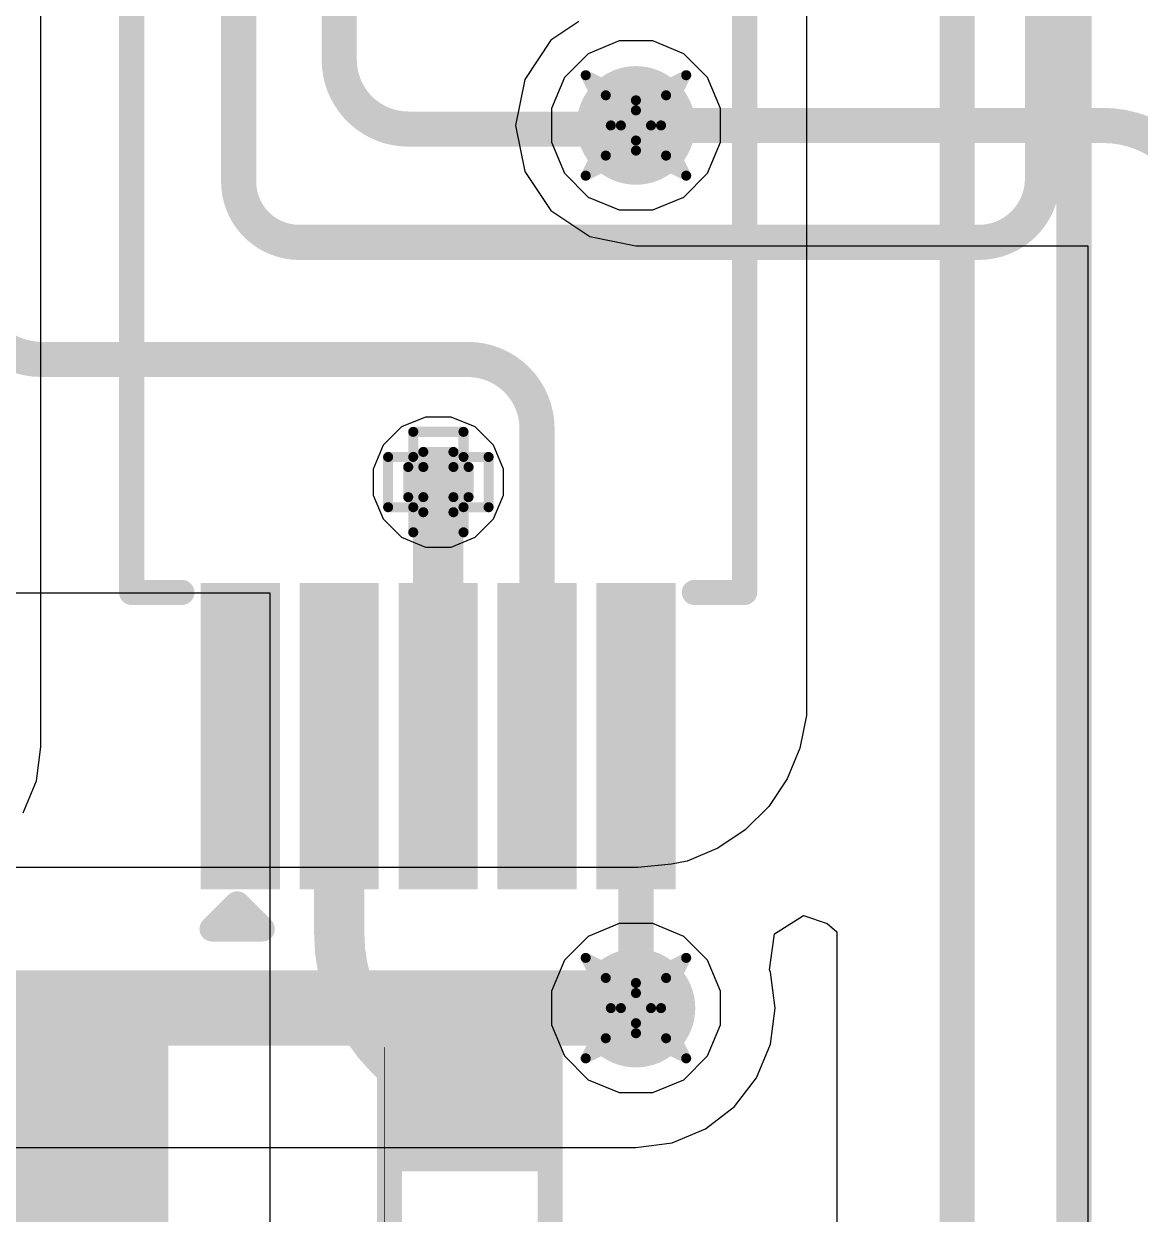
# Model space of a CAD drawing. Header units: inches. Extents: x -2 to 5376, y -4 to 5426.
# Drawn here: x 109.84 to 115.48, y 51.33 to 57.35 of the extents above; entities that cross this region are included whole.
import ezdxf

# ---------------------------------------------------------------- set-up
doc = ezdxf.new("R2010")
doc.units = ezdxf.units.IN
for name, color, linetype in [('Bottom Layer', 5, 'Continuous'), ('Drill Drawing', 1, 'Continuous'), ('Layer 1', 16, 'Continuous'), ('Layer 2', 76, 'Continuous'), ('Top Layer', 1, 'Continuous'), ('Top Overlay', 2, 'Continuous'), ('Top Paste', 8, 'Continuous'), ('Top Solder', 216, 'Continuous'), ('Via Holes', 16, 'Continuous')]:
    doc.layers.add(name, color=color, linetype=linetype)

# ---------------------------------------------------------------- blocks, each defined once
blk = doc.blocks.new('VSSOP_10_134')
at = {"layer": 'Top Layer'}
for points in [[(-2.9250005, 1.15000024), (-1.47500086, 1.15000024), (-1.47500086, 0.8500008399999999), (-2.9250005, 0.8500008399999999)], [(-2.9250005, 0.65000124), (-1.47500086, 0.65000124), (-1.47500086, 0.35000184), (-2.9250005, 0.35000184)], [(-2.9250005, 0.1499997), (-1.47500086, 0.1499997), (-1.47500086, -0.1499997), (-2.9250005, -0.1499997)], [(-2.9250005, -0.3499993), (-1.47500086, -0.3499993), (-1.47500086, -0.6499986999999999), (-2.9250005, -0.6499986999999999)], [(-2.9250005, -0.8500008399999999), (-1.47500086, -0.8500008399999999), (-1.47500086, -1.15000024), (-2.9250005, -1.15000024)]]:
    blk.add_hatch(color=1, dxfattribs=at).paths.add_polyline_path(points)
at = {"layer": 'Top Paste'}
for points in [[(-2.9250005, 1.15000024), (-1.47500086, 1.15000024), (-1.47500086, 0.8500008399999999), (-2.9250005, 0.8500008399999999)], [(-2.9250005, 0.65000124), (-1.47500086, 0.65000124), (-1.47500086, 0.35000184), (-2.9250005, 0.35000184)], [(-2.9250005, 0.1499997), (-1.47500086, 0.1499997), (-1.47500086, -0.1499997), (-2.9250005, -0.1499997)], [(-2.9250005, -0.3499993), (-1.47500086, -0.3499993), (-1.47500086, -0.6499986999999999), (-2.9250005, -0.6499986999999999)], [(-2.9250005, -0.8500008399999999), (-1.47500086, -0.8500008399999999), (-1.47500086, -1.15000024), (-2.9250005, -1.15000024)]]:
    blk.add_hatch(color=8, dxfattribs=at).paths.add_polyline_path(points)
at = {"layer": 'Top Solder'}
for points in [[(-2.9750004, 1.20000014), (-1.42500096, 1.20000014), (-1.42500096, 0.8000009399999999), (-2.9750004, 0.8000009399999999)], [(-2.9750004, 0.7000011399999999), (-1.42500096, 0.7000011399999999), (-1.42500096, 0.30000194), (-2.9750004, 0.30000194)], [(-2.9750004, 0.1999996), (-1.42500096, 0.1999996), (-1.42500096, -0.1999996), (-2.9750004, -0.1999996)], [(-2.9750004, -0.2999994), (-1.42500096, -0.2999994), (-1.42500096, -0.6999985999999999), (-2.9750004, -0.6999985999999999)], [(-2.9750004, -0.8000009399999999), (-1.42500096, -0.8000009399999999), (-1.42500096, -1.20000014), (-2.9750004, -1.20000014)]]:
    blk.add_hatch(color=216, dxfattribs=at).paths.add_polyline_path(points)
at = {"layer": 'Top Overlay'}
for points in [[(-1.4732, 1.5494, 0.127, 0.127, 0), (-1.4732, 1.2954, 0.127, 0.127, 0)], [(-1.4732, 1.5494, 0.127, 0.127, 0), (1.4732, 1.5494, 0.127, 0.127, 0)], [(-3.175, 1.143, 0.127, 0.127, 0), (-3.175, 0.889, 0.127, 0.127, 0)], [(-3.175, 1.143, 0.127, 0.127, 0), (-3.048, 1.016, 0.127, 0.127, 0)], [(-3.048, 1.016, 0.127, 0.127, 0), (-3.175, 0.889, 0.127, 0.127, 0)], [(-1.4732, -1.2954, 0.127, 0.127, 0), (-1.4732, -1.5494, 0.127, 0.127, 0)], [(-1.4732, -1.5494, 0.127, 0.127, 0), (1.4732, -1.5494, 0.127, 0.127, 0)]]:
    blk.add_lwpolyline(points, format="xyseb", dxfattribs=at)
for points in [[(-1.50495, 1.5494, 0.0635, 0.0635, 1), (-1.44145, 1.5494, 0.0635, 0.0635, 1)], [(-1.50495, 1.5494, 0.0635, 0.0635, 1), (-1.44145, 1.5494, 0.0635, 0.0635, 1)], [(-1.50495, 1.2954, 0.0635, 0.0635, 1), (-1.44145, 1.2954, 0.0635, 0.0635, 1)], [(-3.20675, 1.143, 0.0635, 0.0635, 1), (-3.14325, 1.143, 0.0635, 0.0635, 1)], [(-3.20675, 1.143, 0.0635, 0.0635, 1), (-3.14325, 1.143, 0.0635, 0.0635, 1)], [(-3.07975, 1.016, 0.0635, 0.0635, 1), (-3.01625, 1.016, 0.0635, 0.0635, 1)], [(-3.07975, 1.016, 0.0635, 0.0635, 1), (-3.01625, 1.016, 0.0635, 0.0635, 1)], [(-3.20675, 0.889, 0.0635, 0.0635, 1), (-3.14325, 0.889, 0.0635, 0.0635, 1)], [(-3.20675, 0.889, 0.0635, 0.0635, 1), (-3.14325, 0.889, 0.0635, 0.0635, 1)], [(-1.50495, -1.2954, 0.0635, 0.0635, 1), (-1.44145, -1.2954, 0.0635, 0.0635, 1)], [(-1.50495, -1.5494, 0.0635, 0.0635, 1), (-1.44145, -1.5494, 0.0635, 0.0635, 1)], [(-1.50495, -1.5494, 0.0635, 0.0635, 1), (-1.44145, -1.5494, 0.0635, 0.0635, 1)]]:
    blk.add_lwpolyline(points, format="xyseb", close=True, dxfattribs=at)
blk = doc.blocks.new('R___0402_158')
at = {"layer": 'Top Layer'}
for points in [[(-0.6985, -0.3175), (-0.6985, 0.3174999999999999), (-0.2413000000000001, 0.3175), (-0.2412999999999999, -0.3174999999999999)], [(0.2413000000000001, -0.3175), (0.2412999999999999, 0.3174999999999999), (0.6985, 0.3175), (0.6985, -0.3174999999999999)]]:
    blk.add_hatch(color=1, dxfattribs=at).paths.add_polyline_path(points)
at = {"layer": 'Top Paste'}
for points in [[(-0.6985, -0.3175), (-0.6985, 0.3174999999999999), (-0.2413000000000001, 0.3175), (-0.2412999999999999, -0.3174999999999999)], [(0.2413000000000001, -0.3175), (0.2412999999999999, 0.3174999999999999), (0.6985, 0.3175), (0.6985, -0.3174999999999999)]]:
    blk.add_hatch(color=8, dxfattribs=at).paths.add_polyline_path(points)
at = {"layer": 'Top Solder'}
for points in [[(-0.75350116, -0.3725011600000001), (-0.75350116, 0.3725011599999999), (-0.18629884, 0.3725011600000001), (-0.1862988399999999, -0.3725011599999999)], [(0.18629884, -0.3725011600000001), (0.1862988399999999, 0.3725011599999999), (0.75350116, 0.3725011600000001), (0.75350116, -0.3725011599999999)]]:
    blk.add_hatch(color=216, dxfattribs=at).paths.add_polyline_path(points)
at = {"layer": 'Top Overlay'}
for points in [[(-0.7874, -0.4064, 0.127, 0.127, 0), (-0.7874, 0.4064, 0.127, 0.127, 0)], [(0.7874, 0.4064, 0.127, 0.127, 0), (-0.7874, 0.4064, 0.127, 0.127, 0)], [(0.7874, -0.4064, 0.127, 0.127, 0), (0.7874, 0.4064, 0.127, 0.127, 0)], [(0.7874, -0.4064, 0.127, 0.127, 0), (-0.7874, -0.4064, 0.127, 0.127, 0)], [(0.8128, -0.4318, 0.0032258, 0.0032258, 0), (-0.8128, -0.4318, 0.0032258, 0.0032258, 0)]]:
    blk.add_lwpolyline(points, format="xyseb", dxfattribs=at)
for points in [[(-0.8191499999999999, 0.4064, 0.0635, 0.0635, 1), (-0.7556499999999999, 0.4064, 0.0635, 0.0635, 1)], [(-0.8191499999999999, 0.4064, 0.0635, 0.0635, 1), (-0.7556499999999999, 0.4064, 0.0635, 0.0635, 1)], [(0.7556499999999999, 0.4064, 0.0635, 0.0635, 1), (0.8191499999999999, 0.4064, 0.0635, 0.0635, 1)], [(0.7556499999999999, 0.4064, 0.0635, 0.0635, 1), (0.8191499999999999, 0.4064, 0.0635, 0.0635, 1)], [(-0.8191499999999999, -0.4064, 0.0635, 0.0635, 1), (-0.7556499999999999, -0.4064, 0.0635, 0.0635, 1)], [(-0.8191499999999999, -0.4064, 0.0635, 0.0635, 1), (-0.7556499999999999, -0.4064, 0.0635, 0.0635, 1)], [(0.7556499999999999, -0.4064, 0.0635, 0.0635, 1), (0.8191499999999999, -0.4064, 0.0635, 0.0635, 1)], [(0.7556499999999999, -0.4064, 0.0635, 0.0635, 1), (0.8191499999999999, -0.4064, 0.0635, 0.0635, 1)], [(-0.81360518, -0.4318, 0.0016129, 0.0016129, 1), (-0.8119948199999999, -0.4318, 0.0016129, 0.0016129, 1)], [(0.8119948199999999, -0.4318, 0.0016129, 0.0016129, 1), (0.81360518, -0.4318, 0.0016129, 0.0016129, 1)]]:
    blk.add_lwpolyline(points, format="xyseb", close=True, dxfattribs=at)
blk = doc.blocks.new('I___0805_256')
at = {"layer": 'Top Layer'}
for points in [[(-1.59999807, 0.65999995), (-0.39999793, 0.65999995), (-0.39999793, -0.65999995), (-1.59999807, -0.65999995)], [(0.4000004699999999, 0.65999995), (1.60000061, 0.65999995), (1.60000061, -0.65999995), (0.4000004699999999, -0.65999995)]]:
    blk.add_hatch(color=1, dxfattribs=at).paths.add_polyline_path(points)
at = {"layer": 'Top Paste'}
for points in [[(-1.59999807, 0.65999995), (-0.39999793, 0.65999995), (-0.39999793, -0.65999995), (-1.59999807, -0.65999995)], [(0.4000004699999999, 0.65999995), (1.60000061, 0.65999995), (1.60000061, -0.65999995), (0.4000004699999999, -0.65999995)]]:
    blk.add_hatch(color=8, dxfattribs=at).paths.add_polyline_path(points)
at = {"layer": 'Top Solder'}
for points in [[(-1.70159807, 0.7615999499999999), (-0.29839793, 0.7615999499999999), (-0.29839793, -0.7615999499999999), (-1.70159807, -0.7615999499999999)], [(0.29840047, 0.7615999499999999), (1.70160061, 0.7615999499999999), (1.70160061, -0.7615999499999999), (0.29840047, -0.7615999499999999)]]:
    blk.add_hatch(color=216, dxfattribs=at).paths.add_polyline_path(points)
at = {"layer": 'Top Overlay'}
for points in [[(0.254, 0.6858, 0.127, 0.127, 0), (-0.254, 0.6858, 0.127, 0.127, 0)], [(0.254, -0.6858, 0.127, 0.127, 0), (-0.254, -0.6858, 0.127, 0.127, 0)]]:
    blk.add_lwpolyline(points, format="xyseb", dxfattribs=at)
for points in [[(-0.2857499999999999, 0.6858, 0.0635, 0.0635, 1), (-0.22225, 0.6858, 0.0635, 0.0635, 1)], [(0.22225, 0.6858, 0.0635, 0.0635, 1), (0.2857499999999999, 0.6858, 0.0635, 0.0635, 1)], [(-0.2857499999999999, -0.6858, 0.0635, 0.0635, 1), (-0.22225, -0.6858, 0.0635, 0.0635, 1)], [(0.22225, -0.6858, 0.0635, 0.0635, 1), (0.2857499999999999, -0.6858, 0.0635, 0.0635, 1)]]:
    blk.add_lwpolyline(points, format="xyseb", close=True, dxfattribs=at)

msp = doc.modelspace()

# ---------------------------------------------------------------- hatches: boundary and pattern name
at = {"layer": 'Bottom Layer'}
h = msp.add_hatch(color=5, dxfattribs=at)
edge = h.paths.add_edge_path()
edge.add_arc((112.9304193, 56.83828866), 0.2999994, 0, 360)
h = msp.add_hatch(color=5, dxfattribs=at)
edge = h.paths.add_edge_path()
edge.add_arc((111.93165828, 55.03482515999999), 0.1499997, 0, 360)
h = msp.add_hatch(color=5, dxfattribs=at)
edge = h.paths.add_edge_path()
edge.add_arc((112.9304193, 52.37479999999999), 0.2999994, 0, 360)
at = {"layer": 'Layer 1'}
h = msp.add_hatch(color=16, dxfattribs=at)
edge = h.paths.add_edge_path()
edge.add_arc((112.9304193, 56.83828866), 0.2999994, 0, 360)
h = msp.add_hatch(color=16, dxfattribs=at)
edge = h.paths.add_edge_path()
edge.add_arc((111.93165828, 55.03482515999999), 0.1499997, 0, 360)
h = msp.add_hatch(color=16, dxfattribs=at)
edge = h.paths.add_edge_path()
edge.add_arc((112.9304193, 52.37479999999999), 0.2999994, 0, 360)
at = {"layer": 'Layer 2'}
h = msp.add_hatch(color=76, dxfattribs=at)
edge = h.paths.add_edge_path()
edge.add_arc((112.9304193, 56.83828866), 0.2999994, 0, 360)
h = msp.add_hatch(color=76, dxfattribs=at)
edge = h.paths.add_edge_path()
edge.add_arc((111.93165828, 55.03482515999999), 0.1499997, 0, 360)
h = msp.add_hatch(color=76, dxfattribs=at)
edge = h.paths.add_edge_path()
edge.add_arc((112.9304193, 52.37479999999999), 0.2999994, 0, 360)
at = {"layer": 'Top Layer'}
h = msp.add_hatch(color=1, dxfattribs=at)
edge = h.paths.add_edge_path()
edge.add_arc((112.9304193, 56.83828866), 0.2999994, 0, 360)
h = msp.add_hatch(color=1, dxfattribs=at)
edge = h.paths.add_edge_path()
edge.add_arc((111.93165828, 55.03482515999999), 0.1499997, 0, 360)
h = msp.add_hatch(color=1, dxfattribs=at)
edge = h.paths.add_edge_path()
edge.add_arc((112.9304193, 52.37479999999999), 0.2999994, 0, 360)
at = {"layer": 'Via Holes'}
h = msp.add_hatch(color=7, dxfattribs=at)
edge = h.paths.add_edge_path()
edge.add_arc((112.9304193, 56.83828866), 0.1499997, 0, 360)
h = msp.add_hatch(color=7, dxfattribs=at)
edge = h.paths.add_edge_path()
edge.add_arc((111.93165828, 55.03482515999999), 0.07499858, 0, 360)
h = msp.add_hatch(color=7, dxfattribs=at)
edge = h.paths.add_edge_path()
edge.add_arc((112.9304193, 52.37479999999999), 0.1499997, 0, 360)

# ---------------------------------------------------------------- linework, layer by layer
at = {"layer": 'Bottom Layer'}
for p, q in [((113.79199746, 61.1680006), (113.79199492, 53.93785758)), ((112.84548424, 57.26528806), (112.68854526, 57.2002793)), ((113.01535436, 57.26528806), (112.84548424, 57.26528806)), ((113.17229334, 57.2002793), (113.01535436, 57.26528806)), ((112.68854526, 57.2002793), (112.56842866, 57.0801627)), ((113.29240994, 57.0801627), (113.17229334, 57.2002793)), ((112.56842866, 57.0801627), (112.5034199, 56.92322372)), ((113.3574187, 56.92322372), (113.29240994, 57.0801627)), ((112.5034199, 56.92322372), (112.5034199, 56.7533536)), ((113.3574187, 56.7533536), (113.3574187, 56.92322372)), ((112.5034199, 56.7533536), (112.56842866, 56.59641462)), ((113.29240994, 56.59641462), (113.3574187, 56.7533536)), ((112.56842866, 56.59641462), (112.68854526, 56.47629802)), ((113.17229334, 56.47629802), (113.29240994, 56.59641462)), ((112.68854526, 56.47629802), (112.84548424, 56.41128926)), ((113.01535436, 56.41128926), (113.17229334, 56.47629802)), ((112.84548424, 56.41128926), (113.01535436, 56.41128926)), ((111.86621518, 55.36382373999999), (111.74529594, 55.31373747999999)), ((111.99710138, 55.36382373999999), (111.86621518, 55.36382373999999)), ((112.11802062, 55.31373747999999), (111.99710138, 55.36382373999999)), ((111.74529594, 55.31373747999999), (111.65274596, 55.22118749999999)), ((112.2105706, 55.22118749999999), (112.11802062, 55.31373747999999)), ((111.65274596, 55.22118749999999), (111.6026597, 55.10026825999999)), ((112.26065686, 55.10026825999999), (112.2105706, 55.22118749999999)), ((111.6026597, 55.10026825999999), (111.6026597, 54.96938205999999)), ((112.26065686, 54.96938205999999), (112.26065686, 55.10026825999999)), ((111.6026597, 54.96938205999999), (111.65274596, 54.84846281999999)), ((112.2105706, 54.84846281999999), (112.26065686, 54.96938205999999)), ((111.65274596, 54.84846281999999), (111.74529594, 54.75591283999999)), ((112.11802062, 54.75591283999999), (112.2105706, 54.84846281999999)), ((111.74529594, 54.75591283999999), (111.86621518, 54.70582658)), ((111.99710138, 54.70582658), (112.11802062, 54.75591283999999)), ((111.86621518, 54.70582658), (111.99710138, 54.70582658)), ((113.79199492, 53.93785758), (113.792, 53.85394613999999)), ((113.792, 53.85394613999999), (113.75926448, 53.68934652)), ((113.75926448, 53.68934652), (113.69504312, 53.5342973)), ((113.69504312, 53.5342973), (113.60180734, 53.39475478)), ((113.60180734, 53.39475478), (113.483136, 53.27608851999999)), ((113.483136, 53.27608851999999), (113.34359602, 53.18285274)), ((113.34359602, 53.18285274), (113.18854426, 53.11863138)), ((113.11070088, 53.10315008), (112.9400332, 53.08590602)), ((113.18854426, 53.11863138), (113.11070088, 53.10315008)), ((110.09276686, 53.0858984), (106.12120254, 53.08589077999999)), ((112.94003066, 53.08590347999999), (110.09276686, 53.0858984)), ((112.9400332, 53.08590602), (112.94003066, 53.08590347999999)), ((113.63099956, 52.74961256), (113.7772553, 52.84326236)), ((113.7772553, 52.84326236), (113.89673182, 52.80270872)), ((113.89673182, 52.80270872), (113.94529916, 52.76008751999999)), ((113.60628028, 52.56839626), (113.63099956, 52.74961256)), ((113.94529916, 52.76008751999999), (113.94529916, 38.41312612)), ((113.61094118, 52.55714405999999), (113.60628028, 52.56839626)), ((113.63494672, 52.37479999999999), (113.61094118, 52.55714405999999)), ((113.61094118, 52.19245593999999), (113.63494672, 52.37479999999999)), ((113.54055778, 52.02253756), (113.61094118, 52.19245593999999)), ((113.42859458, 51.87662472), (113.54055778, 52.02253756)), ((113.28268428, 51.76466152), (113.42859458, 51.87662472)), ((113.11276336, 51.69427811999999), (113.28268428, 51.76466152)), ((106.1212, 51.67027258), (112.9304193, 51.67027258)), ((112.9304193, 51.67027258), (113.11276336, 51.69427811999999))]:
    msp.add_line(p, q, dxfattribs=at)
for points in [[(114.55389332, 38.41312612, 0.1778, 0.1778, 0), (114.55389332, 62.22989332, 0.1778, 0.1778, 0)], [(115.14479892, 36.46776044, 0.1778, 0.1778, 0), (115.14479892, 61.95302823999999, 0.1778, 0.1778, 0)], [(106.1212, 52.37479999999999, 0.3809999999999999, 0.3809999999999999, 0), (112.9304193, 52.37479999999999, 0.3809999999999999, 0.3809999999999999, 0)]]:
    msp.add_lwpolyline(points, format="xyseb", dxfattribs=at)
msp.add_lwpolyline([(112.8351693, 52.37479999999999, 0.1905, 0.1905, 1), (113.0256693, 52.37479999999999, 0.1905, 0.1905, 1)], format="xyseb", close=True, dxfattribs=at)
at = {"layer": 'Drill Drawing'}
for points in [[(112.6764193, 57.09228866, 0.0508, 0.0508, 0), (112.9304193, 56.96528866000001, 0.0508, 0.0508, 0)], [(112.6764193, 57.09228866, 0.0508, 0.0508, 0), (112.8034193, 56.83828866, 0.0508, 0.0508, 0)], [(112.9304193, 56.96528866000001, 0.0508, 0.0508, 0), (113.1844193, 57.09228866, 0.0508, 0.0508, 0)], [(113.0574193, 56.83828866, 0.0508, 0.0508, 0), (113.1844193, 57.09228866, 0.0508, 0.0508, 0)], [(112.7780193, 56.99068866, 0.0508, 0.0508, 0), (112.9304193, 56.91448866, 0.0508, 0.0508, 0)], [(112.7780193, 56.99068866, 0.0508, 0.0508, 0), (112.8542193, 56.83828866, 0.0508, 0.0508, 0)], [(112.9304193, 56.91448866, 0.0508, 0.0508, 0), (113.0828193, 56.99068866, 0.0508, 0.0508, 0)], [(113.0066193, 56.83828866, 0.0508, 0.0508, 0), (113.0828193, 56.99068866, 0.0508, 0.0508, 0)], [(112.6764193, 56.58428866, 0.0508, 0.0508, 0), (112.8034193, 56.83828866, 0.0508, 0.0508, 0)], [(112.7780193, 56.68588866, 0.0508, 0.0508, 0), (112.8542193, 56.83828866, 0.0508, 0.0508, 0)], [(113.0066193, 56.83828866, 0.0508, 0.0508, 0), (113.0828193, 56.68588866, 0.0508, 0.0508, 0)], [(113.0574193, 56.83828866, 0.0508, 0.0508, 0), (113.1844193, 56.58428866, 0.0508, 0.0508, 0)], [(112.7780193, 56.68588866, 0.0508, 0.0508, 0), (112.9304193, 56.76208866, 0.0508, 0.0508, 0)], [(112.9304193, 56.76208866, 0.0508, 0.0508, 0), (113.0828193, 56.68588866, 0.0508, 0.0508, 0)], [(112.6764193, 56.58428866, 0.0508, 0.0508, 0), (112.9304193, 56.71128865999999, 0.0508, 0.0508, 0)], [(112.9304193, 56.71128865999999, 0.0508, 0.0508, 0), (113.1844193, 56.58428866, 0.0508, 0.0508, 0)], [(111.80465828, 55.16182516, 0.0508, 0.0508, 0), (111.80465828, 55.28882515999999, 0.0508, 0.0508, 0)], [(111.80465828, 55.28882515999999, 0.0508, 0.0508, 0), (112.05865828, 55.28882515999999, 0.0508, 0.0508, 0)], [(112.05865828, 55.16182516, 0.0508, 0.0508, 0), (112.05865828, 55.28882515999999, 0.0508, 0.0508, 0)], [(111.85545828, 55.11102516, 0.0508, 0.0508, 0), (111.85545828, 55.18722516, 0.0508, 0.0508, 0)], [(111.85545828, 55.18722516, 0.0508, 0.0508, 0), (112.00785828, 55.18722516, 0.0508, 0.0508, 0)], [(112.00785828, 55.11102516, 0.0508, 0.0508, 0), (112.00785828, 55.18722516, 0.0508, 0.0508, 0)], [(111.67765828, 54.90782515999999, 0.0508, 0.0508, 0), (111.67765828, 55.16182516, 0.0508, 0.0508, 0)], [(111.67765828, 55.16182516, 0.0508, 0.0508, 0), (111.80465828, 55.16182516, 0.0508, 0.0508, 0)], [(112.05865828, 55.16182516, 0.0508, 0.0508, 0), (112.18565828, 55.16182516, 0.0508, 0.0508, 0)], [(112.18565828, 54.90782515999999, 0.0508, 0.0508, 0), (112.18565828, 55.16182516, 0.0508, 0.0508, 0)], [(111.77925828, 54.95862516, 0.0508, 0.0508, 0), (111.77925828, 55.11102516, 0.0508, 0.0508, 0)], [(111.77925828, 55.11102516, 0.0508, 0.0508, 0), (111.85545828, 55.11102516, 0.0508, 0.0508, 0)], [(112.00785828, 55.11102516, 0.0508, 0.0508, 0), (112.08405828, 55.11102516, 0.0508, 0.0508, 0)], [(112.08405828, 54.95862516, 0.0508, 0.0508, 0), (112.08405828, 55.11102516, 0.0508, 0.0508, 0)], [(111.77925828, 54.95862516, 0.0508, 0.0508, 0), (111.85545828, 54.95862516, 0.0508, 0.0508, 0)], [(111.85545828, 54.88242516, 0.0508, 0.0508, 0), (111.85545828, 54.95862516, 0.0508, 0.0508, 0)], [(112.00785828, 54.95862516, 0.0508, 0.0508, 0), (112.08405828, 54.95862516, 0.0508, 0.0508, 0)], [(112.00785828, 54.88242516, 0.0508, 0.0508, 0), (112.00785828, 54.95862516, 0.0508, 0.0508, 0)], [(111.67765828, 54.90782515999999, 0.0508, 0.0508, 0), (111.80465828, 54.90782515999999, 0.0508, 0.0508, 0)], [(111.80465828, 54.78082516, 0.0508, 0.0508, 0), (111.80465828, 54.90782515999999, 0.0508, 0.0508, 0)], [(111.85545828, 54.88242516, 0.0508, 0.0508, 0), (112.00785828, 54.88242516, 0.0508, 0.0508, 0)], [(112.05865828, 54.90782515999999, 0.0508, 0.0508, 0), (112.18565828, 54.90782515999999, 0.0508, 0.0508, 0)], [(112.05865828, 54.78082516, 0.0508, 0.0508, 0), (112.05865828, 54.90782515999999, 0.0508, 0.0508, 0)], [(111.80465828, 54.78082516, 0.0508, 0.0508, 0), (112.05865828, 54.78082516, 0.0508, 0.0508, 0)], [(112.6764193, 52.6288, 0.0508, 0.0508, 0), (112.9304193, 52.5018, 0.0508, 0.0508, 0)], [(112.6764193, 52.6288, 0.0508, 0.0508, 0), (112.8034193, 52.37479999999999, 0.0508, 0.0508, 0)], [(112.9304193, 52.5018, 0.0508, 0.0508, 0), (113.1844193, 52.6288, 0.0508, 0.0508, 0)], [(113.0574193, 52.37479999999999, 0.0508, 0.0508, 0), (113.1844193, 52.6288, 0.0508, 0.0508, 0)], [(112.7780193, 52.5272, 0.0508, 0.0508, 0), (112.9304193, 52.45099999999999, 0.0508, 0.0508, 0)], [(112.7780193, 52.5272, 0.0508, 0.0508, 0), (112.8542193, 52.37479999999999, 0.0508, 0.0508, 0)], [(112.9304193, 52.45099999999999, 0.0508, 0.0508, 0), (113.0828193, 52.5272, 0.0508, 0.0508, 0)], [(113.0066193, 52.37479999999999, 0.0508, 0.0508, 0), (113.0828193, 52.5272, 0.0508, 0.0508, 0)], [(112.6764193, 52.1208, 0.0508, 0.0508, 0), (112.8034193, 52.37479999999999, 0.0508, 0.0508, 0)], [(112.7780193, 52.2224, 0.0508, 0.0508, 0), (112.8542193, 52.37479999999999, 0.0508, 0.0508, 0)], [(113.0066193, 52.37479999999999, 0.0508, 0.0508, 0), (113.0828193, 52.2224, 0.0508, 0.0508, 0)], [(113.0574193, 52.37479999999999, 0.0508, 0.0508, 0), (113.1844193, 52.1208, 0.0508, 0.0508, 0)], [(112.7780193, 52.2224, 0.0508, 0.0508, 0), (112.9304193, 52.2986, 0.0508, 0.0508, 0)], [(112.9304193, 52.2986, 0.0508, 0.0508, 0), (113.0828193, 52.2224, 0.0508, 0.0508, 0)], [(112.6764193, 52.1208, 0.0508, 0.0508, 0), (112.9304193, 52.2478, 0.0508, 0.0508, 0)], [(112.9304193, 52.2478, 0.0508, 0.0508, 0), (113.1844193, 52.1208, 0.0508, 0.0508, 0)]]:
    msp.add_lwpolyline(points, format="xyseb", dxfattribs=at)
for points in [[(112.6637193, 57.09228866, 0.0254, 0.0254, 1), (112.6891193, 57.09228866, 0.0254, 0.0254, 1)], [(112.6637193, 57.09228866, 0.0254, 0.0254, 1), (112.6891193, 57.09228866, 0.0254, 0.0254, 1)], [(113.1717193, 57.09228866, 0.0254, 0.0254, 1), (113.1971193, 57.09228866, 0.0254, 0.0254, 1)], [(113.1717193, 57.09228866, 0.0254, 0.0254, 1), (113.1971193, 57.09228866, 0.0254, 0.0254, 1)], [(112.7653193, 56.99068866, 0.0254, 0.0254, 1), (112.7907193, 56.99068866, 0.0254, 0.0254, 1)], [(112.7653193, 56.99068866, 0.0254, 0.0254, 1), (112.7907193, 56.99068866, 0.0254, 0.0254, 1)], [(113.0701193, 56.99068866, 0.0254, 0.0254, 1), (113.0955193, 56.99068866, 0.0254, 0.0254, 1)], [(113.0701193, 56.99068866, 0.0254, 0.0254, 1), (113.0955193, 56.99068866, 0.0254, 0.0254, 1)], [(112.9177193, 56.96528866000001, 0.0254, 0.0254, 1), (112.9431193, 56.96528866000001, 0.0254, 0.0254, 1)], [(112.9177193, 56.96528866000001, 0.0254, 0.0254, 1), (112.9431193, 56.96528866000001, 0.0254, 0.0254, 1)], [(112.9177193, 56.91448866, 0.0254, 0.0254, 1), (112.9431193, 56.91448866, 0.0254, 0.0254, 1)], [(112.9177193, 56.91448866, 0.0254, 0.0254, 1), (112.9431193, 56.91448866, 0.0254, 0.0254, 1)], [(112.7907193, 56.83828866, 0.0254, 0.0254, 1), (112.8161193, 56.83828866, 0.0254, 0.0254, 1)], [(112.7907193, 56.83828866, 0.0254, 0.0254, 1), (112.8161193, 56.83828866, 0.0254, 0.0254, 1)], [(112.8415193, 56.83828866, 0.0254, 0.0254, 1), (112.8669193, 56.83828866, 0.0254, 0.0254, 1)], [(112.8415193, 56.83828866, 0.0254, 0.0254, 1), (112.8669193, 56.83828866, 0.0254, 0.0254, 1)], [(112.9939193, 56.83828866, 0.0254, 0.0254, 1), (113.0193193, 56.83828866, 0.0254, 0.0254, 1)], [(112.9939193, 56.83828866, 0.0254, 0.0254, 1), (113.0193193, 56.83828866, 0.0254, 0.0254, 1)], [(113.0447193, 56.83828866, 0.0254, 0.0254, 1), (113.0701193, 56.83828866, 0.0254, 0.0254, 1)], [(113.0447193, 56.83828866, 0.0254, 0.0254, 1), (113.0701193, 56.83828866, 0.0254, 0.0254, 1)], [(112.9177193, 56.76208866, 0.0254, 0.0254, 1), (112.9431193, 56.76208866, 0.0254, 0.0254, 1)], [(112.9177193, 56.76208866, 0.0254, 0.0254, 1), (112.9431193, 56.76208866, 0.0254, 0.0254, 1)], [(112.7653193, 56.68588866, 0.0254, 0.0254, 1), (112.7907193, 56.68588866, 0.0254, 0.0254, 1)], [(112.7653193, 56.68588866, 0.0254, 0.0254, 1), (112.7907193, 56.68588866, 0.0254, 0.0254, 1)], [(112.9177193, 56.71128865999999, 0.0254, 0.0254, 1), (112.9431193, 56.71128865999999, 0.0254, 0.0254, 1)], [(112.9177193, 56.71128865999999, 0.0254, 0.0254, 1), (112.9431193, 56.71128865999999, 0.0254, 0.0254, 1)], [(113.0701193, 56.68588866, 0.0254, 0.0254, 1), (113.0955193, 56.68588866, 0.0254, 0.0254, 1)], [(113.0701193, 56.68588866, 0.0254, 0.0254, 1), (113.0955193, 56.68588866, 0.0254, 0.0254, 1)], [(112.6637193, 56.58428866, 0.0254, 0.0254, 1), (112.6891193, 56.58428866, 0.0254, 0.0254, 1)], [(112.6637193, 56.58428866, 0.0254, 0.0254, 1), (112.6891193, 56.58428866, 0.0254, 0.0254, 1)], [(113.1717193, 56.58428866, 0.0254, 0.0254, 1), (113.1971193, 56.58428866, 0.0254, 0.0254, 1)], [(113.1717193, 56.58428866, 0.0254, 0.0254, 1), (113.1971193, 56.58428866, 0.0254, 0.0254, 1)], [(111.79195828, 55.28882515999999, 0.0254, 0.0254, 1), (111.81735828, 55.28882515999999, 0.0254, 0.0254, 1)], [(111.79195828, 55.28882515999999, 0.0254, 0.0254, 1), (111.81735828, 55.28882515999999, 0.0254, 0.0254, 1)], [(112.04595828, 55.28882515999999, 0.0254, 0.0254, 1), (112.07135828, 55.28882515999999, 0.0254, 0.0254, 1)], [(112.04595828, 55.28882515999999, 0.0254, 0.0254, 1), (112.07135828, 55.28882515999999, 0.0254, 0.0254, 1)], [(111.84275828, 55.18722516, 0.0254, 0.0254, 1), (111.86815828, 55.18722516, 0.0254, 0.0254, 1)], [(111.84275828, 55.18722516, 0.0254, 0.0254, 1), (111.86815828, 55.18722516, 0.0254, 0.0254, 1)], [(111.99515828, 55.18722516, 0.0254, 0.0254, 1), (112.02055828, 55.18722516, 0.0254, 0.0254, 1)], [(111.99515828, 55.18722516, 0.0254, 0.0254, 1), (112.02055828, 55.18722516, 0.0254, 0.0254, 1)], [(111.66495828, 55.16182516, 0.0254, 0.0254, 1), (111.69035828, 55.16182516, 0.0254, 0.0254, 1)], [(111.66495828, 55.16182516, 0.0254, 0.0254, 1), (111.69035828, 55.16182516, 0.0254, 0.0254, 1)], [(111.79195828, 55.16182516, 0.0254, 0.0254, 1), (111.81735828, 55.16182516, 0.0254, 0.0254, 1)], [(111.79195828, 55.16182516, 0.0254, 0.0254, 1), (111.81735828, 55.16182516, 0.0254, 0.0254, 1)], [(112.04595828, 55.16182516, 0.0254, 0.0254, 1), (112.07135828, 55.16182516, 0.0254, 0.0254, 1)], [(112.04595828, 55.16182516, 0.0254, 0.0254, 1), (112.07135828, 55.16182516, 0.0254, 0.0254, 1)], [(112.17295828, 55.16182516, 0.0254, 0.0254, 1), (112.19835828, 55.16182516, 0.0254, 0.0254, 1)], [(112.17295828, 55.16182516, 0.0254, 0.0254, 1), (112.19835828, 55.16182516, 0.0254, 0.0254, 1)], [(111.76655828, 55.11102516, 0.0254, 0.0254, 1), (111.79195828, 55.11102516, 0.0254, 0.0254, 1)], [(111.76655828, 55.11102516, 0.0254, 0.0254, 1), (111.79195828, 55.11102516, 0.0254, 0.0254, 1)], [(111.84275828, 55.11102516, 0.0254, 0.0254, 1), (111.86815828, 55.11102516, 0.0254, 0.0254, 1)], [(111.84275828, 55.11102516, 0.0254, 0.0254, 1), (111.86815828, 55.11102516, 0.0254, 0.0254, 1)], [(111.99515828, 55.11102516, 0.0254, 0.0254, 1), (112.02055828, 55.11102516, 0.0254, 0.0254, 1)], [(111.99515828, 55.11102516, 0.0254, 0.0254, 1), (112.02055828, 55.11102516, 0.0254, 0.0254, 1)], [(112.07135828, 55.11102516, 0.0254, 0.0254, 1), (112.09675828, 55.11102516, 0.0254, 0.0254, 1)], [(112.07135828, 55.11102516, 0.0254, 0.0254, 1), (112.09675828, 55.11102516, 0.0254, 0.0254, 1)], [(111.76655828, 54.95862516, 0.0254, 0.0254, 1), (111.79195828, 54.95862516, 0.0254, 0.0254, 1)], [(111.76655828, 54.95862516, 0.0254, 0.0254, 1), (111.79195828, 54.95862516, 0.0254, 0.0254, 1)], [(111.84275828, 54.95862516, 0.0254, 0.0254, 1), (111.86815828, 54.95862516, 0.0254, 0.0254, 1)], [(111.84275828, 54.95862516, 0.0254, 0.0254, 1), (111.86815828, 54.95862516, 0.0254, 0.0254, 1)], [(111.99515828, 54.95862516, 0.0254, 0.0254, 1), (112.02055828, 54.95862516, 0.0254, 0.0254, 1)], [(111.99515828, 54.95862516, 0.0254, 0.0254, 1), (112.02055828, 54.95862516, 0.0254, 0.0254, 1)], [(112.07135828, 54.95862516, 0.0254, 0.0254, 1), (112.09675828, 54.95862516, 0.0254, 0.0254, 1)], [(112.07135828, 54.95862516, 0.0254, 0.0254, 1), (112.09675828, 54.95862516, 0.0254, 0.0254, 1)], [(111.66495828, 54.90782515999999, 0.0254, 0.0254, 1), (111.69035828, 54.90782515999999, 0.0254, 0.0254, 1)], [(111.66495828, 54.90782515999999, 0.0254, 0.0254, 1), (111.69035828, 54.90782515999999, 0.0254, 0.0254, 1)], [(111.79195828, 54.90782515999999, 0.0254, 0.0254, 1), (111.81735828, 54.90782515999999, 0.0254, 0.0254, 1)], [(111.79195828, 54.90782515999999, 0.0254, 0.0254, 1), (111.81735828, 54.90782515999999, 0.0254, 0.0254, 1)], [(111.84275828, 54.88242516, 0.0254, 0.0254, 1), (111.86815828, 54.88242516, 0.0254, 0.0254, 1)], [(111.84275828, 54.88242516, 0.0254, 0.0254, 1), (111.86815828, 54.88242516, 0.0254, 0.0254, 1)], [(111.99515828, 54.88242516, 0.0254, 0.0254, 1), (112.02055828, 54.88242516, 0.0254, 0.0254, 1)], [(111.99515828, 54.88242516, 0.0254, 0.0254, 1), (112.02055828, 54.88242516, 0.0254, 0.0254, 1)], [(112.04595828, 54.90782515999999, 0.0254, 0.0254, 1), (112.07135828, 54.90782515999999, 0.0254, 0.0254, 1)], [(112.04595828, 54.90782515999999, 0.0254, 0.0254, 1), (112.07135828, 54.90782515999999, 0.0254, 0.0254, 1)], [(112.17295828, 54.90782515999999, 0.0254, 0.0254, 1), (112.19835828, 54.90782515999999, 0.0254, 0.0254, 1)], [(112.17295828, 54.90782515999999, 0.0254, 0.0254, 1), (112.19835828, 54.90782515999999, 0.0254, 0.0254, 1)], [(111.79195828, 54.78082516, 0.0254, 0.0254, 1), (111.81735828, 54.78082516, 0.0254, 0.0254, 1)], [(111.79195828, 54.78082516, 0.0254, 0.0254, 1), (111.81735828, 54.78082516, 0.0254, 0.0254, 1)], [(112.04595828, 54.78082516, 0.0254, 0.0254, 1), (112.07135828, 54.78082516, 0.0254, 0.0254, 1)], [(112.04595828, 54.78082516, 0.0254, 0.0254, 1), (112.07135828, 54.78082516, 0.0254, 0.0254, 1)], [(112.6637193, 52.6288, 0.0254, 0.0254, 1), (112.6891193, 52.6288, 0.0254, 0.0254, 1)], [(112.6637193, 52.6288, 0.0254, 0.0254, 1), (112.6891193, 52.6288, 0.0254, 0.0254, 1)], [(113.1717193, 52.6288, 0.0254, 0.0254, 1), (113.1971193, 52.6288, 0.0254, 0.0254, 1)], [(113.1717193, 52.6288, 0.0254, 0.0254, 1), (113.1971193, 52.6288, 0.0254, 0.0254, 1)], [(112.7653193, 52.5272, 0.0254, 0.0254, 1), (112.7907193, 52.5272, 0.0254, 0.0254, 1)], [(112.7653193, 52.5272, 0.0254, 0.0254, 1), (112.7907193, 52.5272, 0.0254, 0.0254, 1)], [(113.0701193, 52.5272, 0.0254, 0.0254, 1), (113.0955193, 52.5272, 0.0254, 0.0254, 1)], [(113.0701193, 52.5272, 0.0254, 0.0254, 1), (113.0955193, 52.5272, 0.0254, 0.0254, 1)], [(112.9177193, 52.5018, 0.0254, 0.0254, 1), (112.9431193, 52.5018, 0.0254, 0.0254, 1)], [(112.9177193, 52.5018, 0.0254, 0.0254, 1), (112.9431193, 52.5018, 0.0254, 0.0254, 1)], [(112.9177193, 52.45099999999999, 0.0254, 0.0254, 1), (112.9431193, 52.45099999999999, 0.0254, 0.0254, 1)], [(112.9177193, 52.45099999999999, 0.0254, 0.0254, 1), (112.9431193, 52.45099999999999, 0.0254, 0.0254, 1)], [(112.7907193, 52.37479999999999, 0.0254, 0.0254, 1), (112.8161193, 52.37479999999999, 0.0254, 0.0254, 1)], [(112.7907193, 52.37479999999999, 0.0254, 0.0254, 1), (112.8161193, 52.37479999999999, 0.0254, 0.0254, 1)], [(112.8415193, 52.37479999999999, 0.0254, 0.0254, 1), (112.8669193, 52.37479999999999, 0.0254, 0.0254, 1)], [(112.8415193, 52.37479999999999, 0.0254, 0.0254, 1), (112.8669193, 52.37479999999999, 0.0254, 0.0254, 1)], [(112.9939193, 52.37479999999999, 0.0254, 0.0254, 1), (113.0193193, 52.37479999999999, 0.0254, 0.0254, 1)], [(112.9939193, 52.37479999999999, 0.0254, 0.0254, 1), (113.0193193, 52.37479999999999, 0.0254, 0.0254, 1)], [(113.0447193, 52.37479999999999, 0.0254, 0.0254, 1), (113.0701193, 52.37479999999999, 0.0254, 0.0254, 1)], [(113.0447193, 52.37479999999999, 0.0254, 0.0254, 1), (113.0701193, 52.37479999999999, 0.0254, 0.0254, 1)], [(112.9177193, 52.2986, 0.0254, 0.0254, 1), (112.9431193, 52.2986, 0.0254, 0.0254, 1)], [(112.9177193, 52.2986, 0.0254, 0.0254, 1), (112.9431193, 52.2986, 0.0254, 0.0254, 1)], [(112.9177193, 52.2478, 0.0254, 0.0254, 1), (112.9431193, 52.2478, 0.0254, 0.0254, 1)], [(112.9177193, 52.2478, 0.0254, 0.0254, 1), (112.9431193, 52.2478, 0.0254, 0.0254, 1)], [(112.7653193, 52.2224, 0.0254, 0.0254, 1), (112.7907193, 52.2224, 0.0254, 0.0254, 1)], [(112.7653193, 52.2224, 0.0254, 0.0254, 1), (112.7907193, 52.2224, 0.0254, 0.0254, 1)], [(113.0701193, 52.2224, 0.0254, 0.0254, 1), (113.0955193, 52.2224, 0.0254, 0.0254, 1)], [(113.0701193, 52.2224, 0.0254, 0.0254, 1), (113.0955193, 52.2224, 0.0254, 0.0254, 1)], [(112.6637193, 52.1208, 0.0254, 0.0254, 1), (112.6891193, 52.1208, 0.0254, 0.0254, 1)], [(112.6637193, 52.1208, 0.0254, 0.0254, 1), (112.6891193, 52.1208, 0.0254, 0.0254, 1)], [(113.1717193, 52.1208, 0.0254, 0.0254, 1), (113.1971193, 52.1208, 0.0254, 0.0254, 1)], [(113.1717193, 52.1208, 0.0254, 0.0254, 1), (113.1971193, 52.1208, 0.0254, 0.0254, 1)]]:
    msp.add_lwpolyline(points, format="xyseb", close=True, dxfattribs=at)
at = {"layer": 'Layer 1'}
for p, q in [((112.84548424, 57.26528806), (112.68854526, 57.2002793)), ((113.01535436, 57.26528806), (112.84548424, 57.26528806)), ((113.17229334, 57.2002793), (113.01535436, 57.26528806)), ((112.68854526, 57.2002793), (112.56842866, 57.0801627)), ((113.29240994, 57.0801627), (113.17229334, 57.2002793)), ((112.56842866, 57.0801627), (112.5034199, 56.92322372)), ((113.3574187, 56.92322372), (113.29240994, 57.0801627)), ((112.5034199, 56.92322372), (112.5034199, 56.7533536)), ((113.3574187, 56.7533536), (113.3574187, 56.92322372)), ((112.5034199, 56.7533536), (112.56842866, 56.59641462)), ((113.29240994, 56.59641462), (113.3574187, 56.7533536)), ((112.56842866, 56.59641462), (112.68854526, 56.47629802)), ((113.17229334, 56.47629802), (113.29240994, 56.59641462)), ((112.68854526, 56.47629802), (112.84548424, 56.41128926)), ((113.01535436, 56.41128926), (113.17229334, 56.47629802)), ((112.84548424, 56.41128926), (113.01535436, 56.41128926)), ((112.84548424, 52.80179939999999), (112.68854526, 52.73679064)), ((113.01535436, 52.80179939999999), (112.84548424, 52.80179939999999)), ((113.17229334, 52.73679064), (113.01535436, 52.80179939999999)), ((112.68854526, 52.73679064), (112.56842866, 52.61667404)), ((113.29240994, 52.61667404), (113.17229334, 52.73679064)), ((112.56842866, 52.61667404), (112.5034199, 52.45973505999999)), ((113.3574187, 52.45973505999999), (113.29240994, 52.61667404)), ((112.5034199, 52.45973505999999), (112.5034199, 52.28986493999999)), ((113.3574187, 52.28986493999999), (113.3574187, 52.45973505999999)), ((112.5034199, 52.28986493999999), (112.56842866, 52.13292595999999)), ((113.29240994, 52.13292595999999), (113.3574187, 52.28986493999999)), ((112.56842866, 52.13292595999999), (112.68854526, 52.01280936)), ((113.17229334, 52.01280936), (113.29240994, 52.13292595999999)), ((112.68854526, 52.01280936), (112.84548424, 51.9478006)), ((113.01535436, 51.9478006), (113.17229334, 52.01280936)), ((112.84548424, 51.9478006), (113.01535436, 51.9478006))]:
    msp.add_line(p, q, dxfattribs=at)
at = {"layer": 'Layer 2'}
for p, q in [((109.92226428, 53.69598608), (109.92226428, 57.50401249999999)), ((112.6421293, 57.36354541999999), (112.50007726, 57.2686307)), ((112.50007726, 57.2686307), (112.3681522, 57.07118634)), ((112.3681522, 57.07118634), (112.32182514, 56.83828866)), ((112.32182514, 56.83828866), (112.3681522, 56.60539097999999)), ((112.3681522, 56.60539097999999), (112.50007726, 56.40794662)), ((112.50007726, 56.40794662), (112.69752162, 56.27602156)), ((112.69752162, 56.27602156), (112.9304193, 56.22969449999999)), ((112.9304193, 56.22969449999999), (115.21540584, 56.22969449999999)), ((115.21540584, 56.22969449999999), (115.21540584, 49.69181324)), ((111.86621518, 55.36382373999999), (111.74529594, 55.31373747999999)), ((111.99710138, 55.36382373999999), (111.86621518, 55.36382373999999)), ((112.11802062, 55.31373747999999), (111.99710138, 55.36382373999999)), ((111.74529594, 55.31373747999999), (111.65274596, 55.22118749999999)), ((112.2105706, 55.22118749999999), (112.11802062, 55.31373747999999)), ((111.65274596, 55.22118749999999), (111.6026597, 55.10026825999999)), ((112.26065686, 55.10026825999999), (112.2105706, 55.22118749999999)), ((111.6026597, 55.10026825999999), (111.6026597, 54.96938205999999)), ((112.26065686, 54.96938205999999), (112.26065686, 55.10026825999999)), ((111.6026597, 54.96938205999999), (111.65274596, 54.84846281999999)), ((112.2105706, 54.84846281999999), (112.26065686, 54.96938205999999)), ((111.65274596, 54.84846281999999), (111.74529594, 54.75591283999999)), ((112.11802062, 54.75591283999999), (112.2105706, 54.84846281999999)), ((111.74529594, 54.75591283999999), (111.86621518, 54.70582658)), ((111.99710138, 54.70582658), (112.11802062, 54.75591283999999)), ((111.86621518, 54.70582658), (111.99710138, 54.70582658)), ((109.89956684, 53.52358612), (109.92226428, 53.69598608)), ((109.83302392, 53.3629362), (109.89956684, 53.52358612)), ((112.84548424, 52.80179939999999), (112.68854526, 52.73679064)), ((113.01535436, 52.80179939999999), (112.84548424, 52.80179939999999)), ((113.17229334, 52.73679064), (113.01535436, 52.80179939999999)), ((112.68854526, 52.73679064), (112.56842866, 52.61667404)), ((113.29240994, 52.61667404), (113.17229334, 52.73679064)), ((112.56842866, 52.61667404), (112.5034199, 52.45973505999999)), ((113.3574187, 52.45973505999999), (113.29240994, 52.61667404)), ((112.5034199, 52.45973505999999), (112.5034199, 52.28986493999999)), ((113.3574187, 52.28986493999999), (113.3574187, 52.45973505999999)), ((112.5034199, 52.28986493999999), (112.56842866, 52.13292595999999)), ((113.29240994, 52.13292595999999), (113.3574187, 52.28986493999999)), ((112.56842866, 52.13292595999999), (112.68854526, 52.01280936)), ((113.17229334, 52.01280936), (113.29240994, 52.13292595999999)), ((112.68854526, 52.01280936), (112.84548424, 51.9478006)), ((113.01535436, 51.9478006), (113.17229334, 52.01280936)), ((112.84548424, 51.9478006), (113.01535436, 51.9478006))]:
    msp.add_line(p, q, dxfattribs=at)
for points in [[(112.9304193, 56.83828866, 0.1778, 0.1778, 0), (115.29215702, 56.83828866, 0.1778, 0.1778, 0)], [(115.29215702, 56.83828866, 0.1778, 0.1778, -0.4142135623730951), (115.824, 56.30644568, 0.1778, 0.1778, 0)]]:
    msp.add_lwpolyline(points, format="xyseb", dxfattribs=at)
for points in [[(112.8859693, 56.83828866, 0.08889999999999999, 0.08889999999999999, 1), (112.9748693, 56.83828866, 0.08889999999999999, 0.08889999999999999, 1)], [(115.24770702, 56.83828866, 0.08889999999999999, 0.08889999999999999, 1), (115.33660702, 56.83828866, 0.08889999999999999, 0.08889999999999999, 1)], [(115.24770702, 56.83828866, 0.08889999999999999, 0.08889999999999999, 1), (115.33660702, 56.83828866, 0.08889999999999999, 0.08889999999999999, 1)]]:
    msp.add_lwpolyline(points, format="xyseb", close=True, dxfattribs=at)
at = {"layer": 'Top Layer'}
for p, q in [((107.72282494, 54.47493803999999), (111.08041792, 54.47493803999999)), ((111.08041792, 54.47493803999999), (111.08041284, 51.159029))]:
    msp.add_line(p, q, dxfattribs=at)
for points in [[(114.9858, 56.56887848, 0.1778, 0.1778, 0), (114.9858, 62.2554, 0.1778, 0.1778, 0)], [(110.9218, 56.5542684, 0.1778, 0.1778, 0), (110.9218, 58.14993958, 0.1778, 0.1778, 0)], [(111.43041976, 57.1697993, 0.1778, 0.1778, 0), (111.43041976, 58.14993958, 0.1778, 0.1778, 0)], [(111.78041906, 56.8198, 0.1778, 0.1778, -0.4142135623730951), (111.43041976, 57.1697993, 0.1778, 0.1778, 0)], [(111.78041906, 56.8198, 0.1778, 0.1778, 0), (112.91193064, 56.8198, 0.1778, 0.1778, 0)], [(112.9304193, 56.83828866, 0.1778, 0.1778, -0.4142135623730951), (112.91193064, 56.8198, 0.1778, 0.1778, 0)], [(114.9858, 56.56887848, 0.1778, 0.1778, -0.4142135623730951), (114.66371276, 56.24679124, 0.1778, 0.1778, 0)], [(111.22927716, 56.24679124, 0.1778, 0.1778, -0.4142135623730951), (110.9218, 56.5542684, 0.1778, 0.1778, 0)], [(111.22927716, 56.24679124, 0.1778, 0.1778, 0), (114.66371276, 56.24679124, 0.1778, 0.1778, 0)], [(109.92766178, 55.65493822, 0.1778, 0.1778, -0.4142135623730951), (109.5502, 56.0324, 0.1778, 0.1778, 0)], [(109.92766178, 55.65493822, 0.1778, 0.1778, 0), (112.08041846, 55.65493822, 0.1778, 0.1778, 0)], [(112.08041846, 55.65493822, 0.1778, 0.1778, -0.4142135623730951), (112.43041776, 55.30493892, 0.1778, 0.1778, 0)], [(112.43041776, 53.74993822, 0.1778, 0.1778, 0), (112.43041776, 55.30493892, 0.1778, 0.1778, 0)], [(111.93041876, 53.74993822, 0.254, 0.254, 0), (111.93041876, 55.03482515999999, 0.254, 0.254, 0)], [(111.93041876, 55.03482515999999, 0.254, 0.254, 0), (111.93165828, 55.03482515999999, 0.254, 0.254, 0)], [(111.43041722, 52.75169028, 0.254, 0.254, 0), (111.43041722, 53.74993822, 0.254, 0.254, 0)], [(112.9304193, 52.4022193, 0.1778, 0.1778, 0), (112.9304193, 53.74993822, 0.1778, 0.1778, 0)], [(111.68384826, 52.1390499, 0.254, 0.254, -0.1986707524221874), (111.43041722, 52.75169028, 0.254, 0.254, 0)], [(112.9304193, 52.4022193, 0.1778, 0.1778, -0.4142135623730951), (112.903, 52.37479999999999, 0.1778, 0.1778, 0)], [(111.68441722, 52.13848093999999, 0.254, 0.254, -0.0002324297811791237), (111.68384826, 52.1390499, 0.254, 0.254, 0)], [(111.68441722, 52.13848093999999, 0.254, 0.254, 0), (111.88785598, 51.93504218, 0.254, 0.254, 0)], [(111.88785598, 51.93504218, 0.254, 0.254, 0), (111.98921722, 51.93504218, 0.254, 0.254, 0)], [(111.98921722, 51.93504218, 0.254, 0.254, 0), (112.09081722, 51.83344218, 0.254, 0.254, 0)]]:
    msp.add_lwpolyline(points, format="xyseb", dxfattribs=at)
for points in [[(111.38596976, 57.1697993, 0.08889999999999999, 0.08889999999999999, 1), (111.47486976, 57.1697993, 0.08889999999999999, 0.08889999999999999, 1)], [(111.38596976, 57.1697993, 0.08889999999999999, 0.08889999999999999, 1), (111.47486976, 57.1697993, 0.08889999999999999, 0.08889999999999999, 1)], [(111.73596906, 56.8198, 0.08889999999999999, 0.08889999999999999, 1), (111.82486906, 56.8198, 0.08889999999999999, 0.08889999999999999, 1)], [(111.73596906, 56.8198, 0.08889999999999999, 0.08889999999999999, 1), (111.82486906, 56.8198, 0.08889999999999999, 0.08889999999999999, 1)], [(112.86748064, 56.8198, 0.08889999999999999, 0.08889999999999999, 1), (112.95638064, 56.8198, 0.08889999999999999, 0.08889999999999999, 1)], [(112.86748064, 56.8198, 0.08889999999999999, 0.08889999999999999, 1), (112.95638064, 56.8198, 0.08889999999999999, 0.08889999999999999, 1)], [(112.8859693, 56.83828866, 0.08889999999999999, 0.08889999999999999, 1), (112.9748693, 56.83828866, 0.08889999999999999, 0.08889999999999999, 1)], [(114.94135, 56.56887848, 0.08889999999999999, 0.08889999999999999, 1), (115.03025, 56.56887848, 0.08889999999999999, 0.08889999999999999, 1)], [(114.94135, 56.56887848, 0.08889999999999999, 0.08889999999999999, 1), (115.03025, 56.56887848, 0.08889999999999999, 0.08889999999999999, 1)], [(110.87735, 56.5542684, 0.08889999999999999, 0.08889999999999999, 1), (110.96625, 56.5542684, 0.08889999999999999, 0.08889999999999999, 1)], [(110.87735, 56.5542684, 0.08889999999999999, 0.08889999999999999, 1), (110.96625, 56.5542684, 0.08889999999999999, 0.08889999999999999, 1)], [(111.18482716, 56.24679124, 0.08889999999999999, 0.08889999999999999, 1), (111.27372716, 56.24679124, 0.08889999999999999, 0.08889999999999999, 1)], [(111.18482716, 56.24679124, 0.08889999999999999, 0.08889999999999999, 1), (111.27372716, 56.24679124, 0.08889999999999999, 0.08889999999999999, 1)], [(114.61926276, 56.24679124, 0.08889999999999999, 0.08889999999999999, 1), (114.70816276, 56.24679124, 0.08889999999999999, 0.08889999999999999, 1)], [(114.61926276, 56.24679124, 0.08889999999999999, 0.08889999999999999, 1), (114.70816276, 56.24679124, 0.08889999999999999, 0.08889999999999999, 1)], [(109.88321178, 55.65493822, 0.08889999999999999, 0.08889999999999999, 1), (109.97211178, 55.65493822, 0.08889999999999999, 0.08889999999999999, 1)], [(109.88321178, 55.65493822, 0.08889999999999999, 0.08889999999999999, 1), (109.97211178, 55.65493822, 0.08889999999999999, 0.08889999999999999, 1)], [(112.03596846, 55.65493822, 0.08889999999999999, 0.08889999999999999, 1), (112.12486846, 55.65493822, 0.08889999999999999, 0.08889999999999999, 1)], [(112.03596846, 55.65493822, 0.08889999999999999, 0.08889999999999999, 1), (112.12486846, 55.65493822, 0.08889999999999999, 0.08889999999999999, 1)], [(112.38596776, 55.30493892, 0.08889999999999999, 0.08889999999999999, 1), (112.47486776, 55.30493892, 0.08889999999999999, 0.08889999999999999, 1)], [(112.38596776, 55.30493892, 0.08889999999999999, 0.08889999999999999, 1), (112.47486776, 55.30493892, 0.08889999999999999, 0.08889999999999999, 1)], [(111.86691876, 55.03482515999999, 0.127, 0.127, 1), (111.99391876, 55.03482515999999, 0.127, 0.127, 1)], [(111.86691876, 55.03482515999999, 0.127, 0.127, 1), (111.99391876, 55.03482515999999, 0.127, 0.127, 1)], [(111.86815828, 55.03482515999999, 0.127, 0.127, 1), (111.99515828, 55.03482515999999, 0.127, 0.127, 1)], [(111.36691722, 53.74993822, 0.127, 0.127, 1), (111.49391722, 53.74993822, 0.127, 0.127, 1)], [(111.86691876, 53.74993822, 0.127, 0.127, 1), (111.99391876, 53.74993822, 0.127, 0.127, 1)], [(112.38596776, 53.74993822, 0.08889999999999999, 0.08889999999999999, 1), (112.47486776, 53.74993822, 0.08889999999999999, 0.08889999999999999, 1)], [(112.8859693, 53.74993822, 0.08889999999999999, 0.08889999999999999, 1), (112.9748693, 53.74993822, 0.08889999999999999, 0.08889999999999999, 1)], [(111.36691722, 52.75169028, 0.127, 0.127, 1), (111.49391722, 52.75169028, 0.127, 0.127, 1)], [(111.36691722, 52.75169028, 0.127, 0.127, 1), (111.49391722, 52.75169028, 0.127, 0.127, 1)], [(112.8859693, 52.4022193, 0.08889999999999999, 0.08889999999999999, 1), (112.9748693, 52.4022193, 0.08889999999999999, 0.08889999999999999, 1)], [(112.8859693, 52.4022193, 0.08889999999999999, 0.08889999999999999, 1), (112.9748693, 52.4022193, 0.08889999999999999, 0.08889999999999999, 1)], [(112.85855, 52.37479999999999, 0.08889999999999999, 0.08889999999999999, 1), (112.94745, 52.37479999999999, 0.08889999999999999, 0.08889999999999999, 1)], [(111.62034826, 52.1390499, 0.127, 0.127, 1), (111.74734826, 52.1390499, 0.127, 0.127, 1)], [(111.62034826, 52.1390499, 0.127, 0.127, 1), (111.74734826, 52.1390499, 0.127, 0.127, 1)], [(111.62091722, 52.13848093999999, 0.127, 0.127, 1), (111.74791722, 52.13848093999999, 0.127, 0.127, 1)], [(111.62091722, 52.13848093999999, 0.127, 0.127, 1), (111.74791722, 52.13848093999999, 0.127, 0.127, 1)], [(111.82435598, 51.93504218, 0.127, 0.127, 1), (111.95135598, 51.93504218, 0.127, 0.127, 1)], [(111.82435598, 51.93504218, 0.127, 0.127, 1), (111.95135598, 51.93504218, 0.127, 0.127, 1)], [(111.92571722, 51.93504218, 0.127, 0.127, 1), (112.05271722, 51.93504218, 0.127, 0.127, 1)], [(111.92571722, 51.93504218, 0.127, 0.127, 1), (112.05271722, 51.93504218, 0.127, 0.127, 1)], [(112.02731722, 51.83344218, 0.127, 0.127, 1), (112.15431722, 51.83344218, 0.127, 0.127, 1)]]:
    msp.add_lwpolyline(points, format="xyseb", close=True, dxfattribs=at)

# ---------------------------------------------------------------- block references
for name, p, rotation in [('VSSOP_10_134', (111.93041876, 55.9499389), 90), ('I___0805_256', (109.80481722, 50.49994218), 270), ('R___0402_158', (112.09081722, 51.36354217999999), 270)]:
    msp.add_blockref(name, p, dxfattribs=dict(rotation=rotation))

doc.saveas('drawing.dxf')
